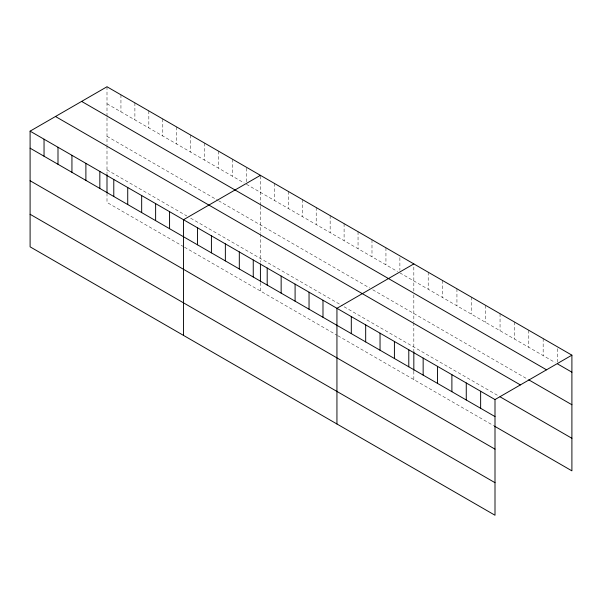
<?xml version="1.0" encoding="UTF-8"?>
<svg xmlns="http://www.w3.org/2000/svg" width="602" height="602" viewBox="0 0 602 602"><rect width="100%" height="100%" fill="white"/><g stroke="black" fill="none" stroke-linecap="round" stroke-linejoin="round"><path stroke-width="0.45" stroke-dasharray="3.01 2.26" d="M260.418 206.305L260.418 233.298M260.418 205.38L260.418 175.332M413.83 294.882L413.83 321.874M413.83 291.165L413.83 263.909M106.998 103.777L244.141 182.963M246.466 184.302L397.561 271.54M399.886 272.879L555.134 362.509M106.998 136.338L217.796 200.308M218.571 200.752L369.666 287.989M372.766 289.78L527.992 379.395M106.998 169.877L186.808 215.96M190.676 218.195L342.546 305.876M344.096 306.772L498.456 395.883M183.708 246.722L106.998 202.438L106.998 194.062M184.483 247.174L337.12 335.299M337.895 335.75L493.663 425.674M557.527 348.663L557.527 362.103M543.162 338.572L543.162 355.594M528.789 330.28L528.789 347.301M514.424 321.98L514.424 339.001M500.051 313.687L500.051 330.709M485.679 305.387L485.679 322.409M471.313 297.095L471.313 314.116M456.941 288.794L456.941 305.816M442.575 280.502L442.575 297.523M428.203 272.202L428.203 289.223M413.83 322.807L413.83 350.748M413.83 371.216L413.83 379.584M399.886 257.648L399.886 270.193M385.942 247.806L385.942 264.827M371.991 239.754L371.991 256.776M358.047 231.702L358.047 248.724M344.096 223.651L344.096 240.672M330.152 215.591L330.152 232.62M316.2 207.54L316.2 224.561M302.257 199.488L302.257 216.509M288.305 191.436L288.305 208.458M274.361 183.384L274.361 200.406M260.418 234.231L260.418 262.179M260.418 282.639L260.418 291.014M246.466 168.176L246.466 182.511M232.522 159.229L232.522 176.251M218.571 151.177L218.571 168.199M204.627 143.125L204.627 160.147M190.676 135.074L190.676 152.095M176.732 127.022L176.732 144.044M162.788 118.97L162.788 135.992M148.837 110.918L148.837 127.94M134.893 102.859L134.893 119.888M120.942 94.807L120.942 111.829M106.998 86.756L106.998 116.803M106.998 117.736L106.998 144.721M106.998 145.654L106.998 173.602"/><path stroke-width="0.9" d="M495.002 449.145L495.002 399.562L30.1 131.153L30.1 246.835L495.002 515.244L495.002 449.145L30.1 180.735M494.46 426.141L571.9 470.847L571.9 355.165L106.998 86.756L30.1 131.153M260.418 175.332L183.52 219.73L183.52 335.404M413.83 263.909L336.939 308.307L336.939 423.981M495.002 399.562L571.9 355.165M557.527 363.894L571.9 372.186M81.624 101.407L546.526 369.816M528.789 379.854L571.9 404.747M55.474 116.502L520.376 384.911M500.051 396.808L571.9 438.286M30.1 148.175L495.002 416.584M30.1 214.274L495.002 482.684M480.637 391.27L480.637 408.291M466.264 382.97L466.264 399.991M451.891 374.677L451.891 391.699M437.526 366.377L437.526 383.399M423.153 358.085L423.153 375.106M413.83 351.681L413.83 370.283M408.788 349.785L408.788 366.806M394.415 341.492L394.415 358.514M380.043 333.192L380.043 350.213M365.677 324.899L365.677 341.921M351.305 316.599L351.305 333.621M322.988 300.255L322.988 317.277M309.044 292.203L309.044 309.225M295.093 284.144L295.093 301.173M281.149 276.092L281.149 293.114M267.198 268.04L267.198 285.062M260.418 264.037L260.418 281.713M253.254 259.989L253.254 277.01M239.31 251.937L239.31 268.959M225.359 243.885L225.359 260.907M211.415 235.833L211.415 252.855M197.464 227.782L197.464 244.803M169.568 211.678L169.568 228.7M155.625 203.626L155.625 220.648M141.673 195.575L141.673 212.596M127.729 187.523L127.729 204.545M113.786 179.471L113.786 196.493M106.998 174.527L106.998 193.137M99.834 171.412L99.834 188.441M85.89 163.36L85.89 180.382M71.939 155.308L71.939 172.33M57.995 147.257L57.995 164.278M44.044 139.205L44.044 156.227"/></g></svg>
